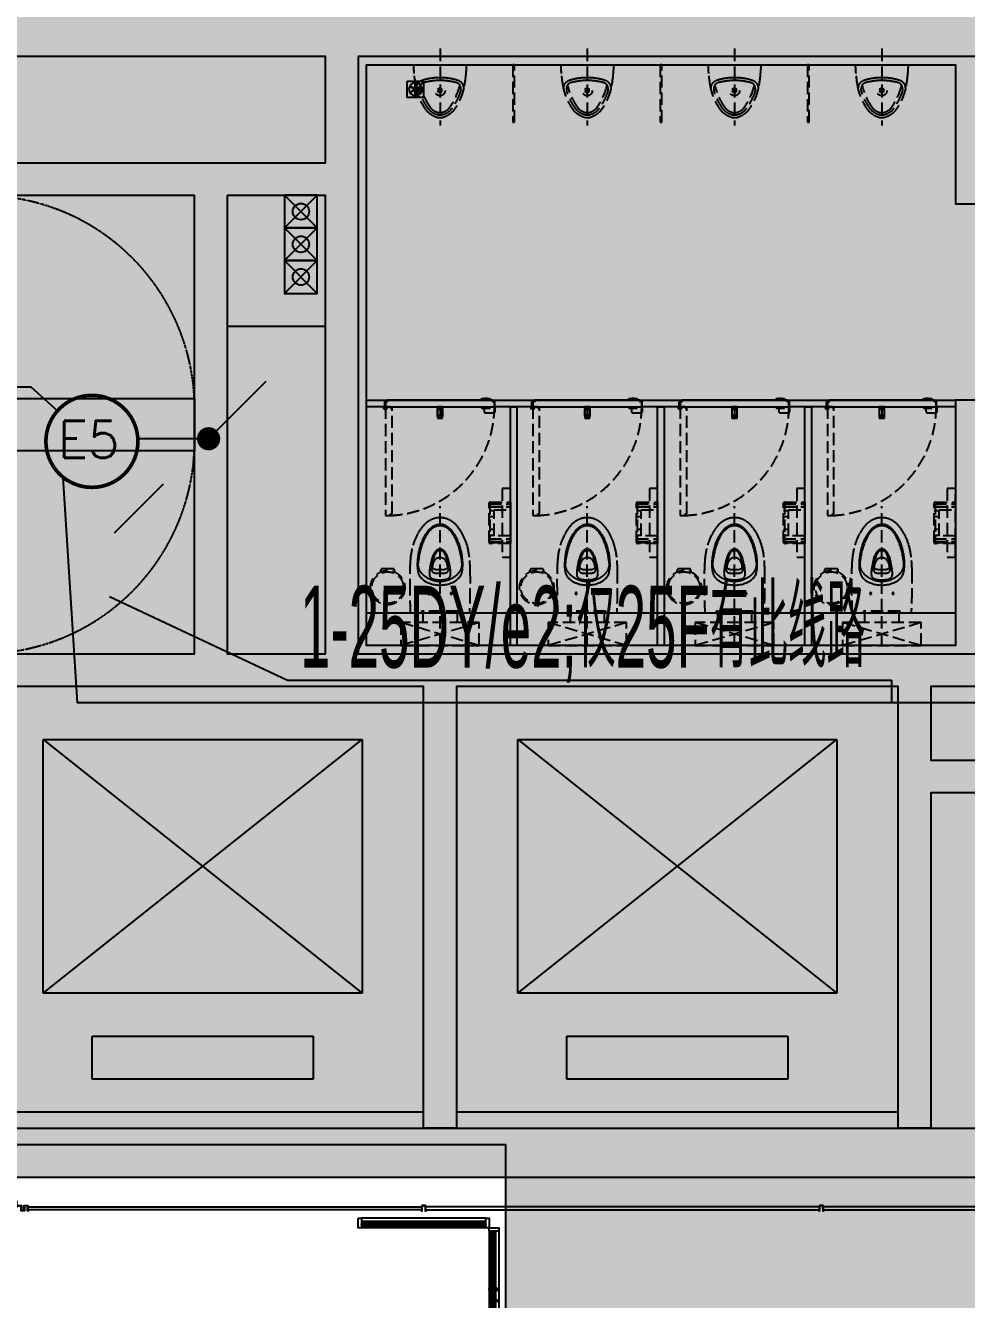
# Model space of a CAD drawing. Extents: x -284868 to 304789, y -137694 to 137894.
# Drawn here: x 141663 to 147414, y -96536 to -88748 of the extents above; entities that cross this region are included whole.
import ezdxf
from ezdxf.enums import TextEntityAlignment as Align

# ---------------------------------------------------------------- set-up
doc = ezdxf.new("R2010")
doc.units = 0
doc.linetypes.add('DASH', pattern=[0.35, 0.25, -0.1])
doc.layers.get('0').update_dxf_attribs({"linetype": 'CONTINUOUS'})
for name, color, linetype in [('0-墙', 4, 'CONTINUOUS'), ('0-墙(矮)', 2, 'CONTINUOUS'), ('0-建筑柱体', 251, 'CONTINUOUS'), ('0-消防栓(给排水)', 9, 'CONTINUOUS'), ('0-电梯', 3, 'CONTINUOUS'), ('0-非设计区域', 251, 'CONTINUOUS'), ('4RC-S-天花造型', 3, 'CONTINUOUS'), ('DIM-应急', 1, 'CONTINUOUS'), ('EQUIP-照明', 3, 'CONTINUOUS'), ('F-地漏', 8, 'CONTINUOUS'), ('P-完成面', 42, 'CONTINUOUS'), ('P-平面家具', 3, 'CONTINUOUS'), ('P-平面家具（到顶）', 2, 'CONTINUOUS'), ('P-平面楼梯', 3, 'CONTINUOUS'), ('P-门扇', 6, 'CONTINUOUS'), ('T-OT01-EQPM', 3, 'CONTINUOUS'), ('电气-标注', 7, 'CONTINUOUS')]:
    doc.layers.add(name, color=color, linetype=linetype)
doc.styles.add('_TEL_DIM', font='SIMPLEX', dxfattribs={"width": 0.8, "height": 3.5, "bigfont": 'HZTXT'})
doc.styles.add('HZ3', font='haiwenrs.shx', dxfattribs={"width": 0.8, "bigfont": 'haiwenhz.shx'})
doc.styles.get("Standard").update_dxf_attribs({"font": 'GBENOR', "bigfont": 'GBCBIG'})
doc.linetypes.add('FENCELINE2', pattern='A,6.35,-2.54,[132,ltypeshp.shx,S=2.54,R=0,X=-2.54,Y=0],-2.54,25.4', length=36.83)

# ---------------------------------------------------------------- blocks, each defined once
blk = doc.blocks.new('213r5467')
for p, q in [((-90909.2, -260063), (-90909.2, -260325.5)), ((-89559.2, -260063), (-90909.2, -260063)), ((-89559.2, -260325.5), (-89559.2, -260063)), ((-90909.2, -260325.5), (-89559.2, -260325.5)), ((-91209.2, -260588), (-91209.2, -262138)), ((-89259.2, -260588), (-91209.2, -260588)), ((-91209.2, -260588), (-89259.2, -262138)), ((-91209.2, -262138), (-89259.2, -260588)), ((-89259.2, -262138), (-89259.2, -260588)), ((-91209.2, -262138), (-89259.2, -262138))]:
    blk.add_line(p, q)
blk.add_lwpolyline([(-88884.2, -262463), (-91584.2, -262463), (-91584.2, -259863), (-88884.2, -259863), (-88884.2, -262463)])
blk = doc.blocks.new('sgASGHHHH')
blk.add_hatch(color=256).paths.add_polyline_path([(-102645.8, -913824), (-102995.8, -914124), (-94145.8, -914124), (-94645.8, -913824)])
at = {"color": 4}
for p, q in [((-102645.8, -913824), (-94645.8, -913824)), ((-102995.8, -914124), (-94145.8, -914124))]:
    blk.add_line(p, q, dxfattribs=at)
blk = doc.blocks.new('A$C10332E08')
for p, q in [((250, 0), (0, 250)), ((250, 250), (0, 0))]:
    blk.add_line(p, q)
blk.add_lwpolyline([(0, 250), (250, 250), (250, 0), (0, 0)], close=True)
blk = doc.blocks.new('A$C2AC726D9')
for centre in [(18999.9, -23250), (18999.9, -23450), (18999.9, -23650)]:
    blk.add_circle(centre, 50)
at = {"xscale": -0.8000000000000087, "yscale": 0.8000000000000087, "zscale": 0.8, "rotation": 90}
for p in [(19099.9, -23150), (19099.9, -23350), (19099.9, -23550)]:
    blk.add_blockref('A$C10332E08', p, dxfattribs=at)
blk = doc.blocks.new('A$C00a7c3ed')
for p, q in [((-3800, -1240), (-3800, 0)), ((-3550, -1240), (-3550, 0)), ((-3300, -1240), (-3300, 0)), ((-3050, -1240), (-3050, 0)), ((-2800, -1240), (-2800, 0)), ((-2550, -1240), (-2550, 0)), ((-2300, -1240), (-2300, 0)), ((-2050, -1240), (-2050, 0)), ((-1800, -1240), (-1800, 0)), ((-1550, -1240), (-1550, 0)), ((-1300, -1240), (-1300, 0)), ((-1300, 0), (-1300, -1240)), ((-3860, -1240), (-3860, -1560)), ((-1240, -1240), (-3860, -1240)), ((-1240, -1560), (-1240, -1240)), ((-1300, -1300), (-3800, -1300)), ((-3800, -1300), (-3800, -1500)), ((-1300, -1300), (-3800, -1300)), ((-3800, -1500), (-3800, -1300)), ((-1300, -1500), (-1300, -1300)), ((-1300, -1300), (-1300, -1500)), ((-3800, -1500), (-3108, -1500)), ((-3800, -1500), (-3108, -1500)), ((-3108, -1500), (-2769.9, -2085.6)), ((-2992.5, -1500), (-1300, -1500)), ((-2992.5, -1500), (-2669.9, -2058.8)), ((-2992.5, -1500), (-1300, -1500)), ((-3860, -1560), (-3073.4, -1560)), ((-3800, -1560), (-3800, -2800)), ((-3550, -1560), (-3550, -2800)), ((-3300, -1560), (-3300, -2800)), ((-3050, -1600.5), (-3050, -2800)), ((-2957.9, -1560), (-1240, -1560)), ((-2800, -1560), (-2800, -1833.5)), ((-2550, -1560), (-2550, -2266.5)), ((-2300, -1560), (-2300, -2699.5)), ((-2050, -1560), (-2050, -2800)), ((-1800, -1560), (-1800, -2800)), ((-1550, -1560), (-1550, -2800)), ((-1300, -1560), (-1300, -2800)), ((-1300, -1560), (-1300, -2800)), ((-2800, -2033.5), (-2800, -2800)), ((-2597.6, -2039.4), (-2770.5, -2245.5)), ((-2769.9, -2085.6), (-2597.6, -2039.4)), ((-2770.5, -2245.5), (-2590.1, -2197.1)), ((-2690.1, -2223.9), (-2357.5, -2800)), ((-2590.1, -2197.1), (-2242, -2800)), ((-2550, -2466.5), (-2550, -2800))]:
    blk.add_line(p, q)
at = {"linetype": 'DASH'}
for points in [[(-3800, 0, 0.414206), (-5100, -1300)], [(-1300, 0, -0.414214), (0, -1300)], [(-3800, -2800, -0.41422), (-5100, -1500)], [(-1300, -2800, 0.414214), (0, -1500)]]:
    blk.add_lwpolyline(points, format="xyb", dxfattribs=at)
for points in [[(-3925, -650, 0, 0, 0), (-604.2, -650, 0, 0, 0), (-604.2, -2072.6, 0, 0, 0), (-2550, -2072.6, 0, 80, 0), (-2250, -2072.6, 0, 0, 0)], [(-4480, -1147.5, 0, 0, 0), (-4480, -1560, 0, 80, 0), (-4480, -1260, 0, 0, 0)], [(-3925, -2073.2, 0, 0, 0), (-2800, -2073.2, 0, 80, 0), (-3100, -2073.2, 0, 0, 0)]]:
    blk.add_lwpolyline(points, format="xyseb")
for points in [[(-5150, -1240), (-3860, -1240), (-3860, -1560), (-5150, -1560)], [(-1240, -1240), (0, -1240), (0, -1560), (-1240, -1560)]]:
    blk.add_lwpolyline(points, close=True)
blk = doc.blocks.new('A$C7A304ED9')
at = {"linetype": 'DASH', "ltscale": 0.1}
for p, q in [((-50, 28.5), (50, -1.5)), ((50, 28.5), (-50, -1.5))]:
    blk.add_line(p, q, dxfattribs=at)
blk.add_lwpolyline([(120, -26.5), (120, -31.5), (115, -31.5), (115, -1.5), (95, -1.5), (95, -31.5), (75, -31.5), (75, -1.5), (-75, -1.5), (-75, -31.5), (-95, -31.5), (-95, -1.5), (-115, -1.5), (-115, -31.5), (-120, -31.5), (-120, -26.5), (-118.5, -26.5), (-118.5, -30), (-116.5, -30), (-116.5, 0), (-93.5, 0), (-93.5, -30), (-76.5, -30), (-76.5, 0), (76.5, 0), (76.5, -30), (93.5, -30), (93.5, 0), (116.5, 0), (116.5, -30), (118.5, -30), (118.5, -26.5), (120, -26.5)])
for points in [[(-50, -1.5), (50, -1.5), (50, 28.5), (-50, 28.5)], [(-60, -6.5), (60, -6.5), (60, -1.5), (-60, -1.5)]]:
    blk.add_lwpolyline(points, close=True, dxfattribs=at)
blk = doc.blocks.new('A$C4A657766')
h = blk.add_hatch()
h.set_pattern_fill('ANSI32', color=256, scale=0.2, style=0)
h.set_pattern_definition([(45, (-14.9999, -5), (-1.34704, 1.34704), []), (45, (-14.1019, -5), (-1.34704, 1.34704), [])])
h.paths.add_polyline_path([(-11.5, 26.5), (-11.5, -3.5), (-13.5, -3.5), (-13.5, 0), (-15, 0), (-15, -5), (-10, -5), (-10, 25), (10, 25), (10, -5), (15, -5), (15, 0), (13.5, 0), (13.5, -3.5), (11.5, -3.5), (11.5, 26.5)])
blk.add_lwpolyline([(-11.5, 26.5), (-11.5, -3.5), (-13.5, -3.5), (-13.5, 0), (-15, 0), (-15, -5), (-10, -5), (-10, 25), (10, 25), (10, -5), (15, -5), (15, 0), (13.5, 0), (13.5, -3.5), (11.5, -3.5), (11.5, 26.5), (-11.5, 26.5)])
blk = doc.blocks.new('A$C3B184003')
blk.add_lwpolyline([(0, -100), (100, -100), (100, 0), (0, 0)], close=True)
at = {"color": 8}
for points in [[(42.7, -45.8), (42.7, -45.8, 0.414214), (41.9, -43), (23.7, -32.5, 0.414214), (21, -33.3), (21, -33.3, 0.414214), (21.7, -36), (39.9, -46.5, 0.414214)], [(42.7, -54.2), (42.7, -54.2, 0.414214), (39.9, -53.5), (21.7, -64, 0.414214), (21, -66.7), (21, -66.7, 0.414214), (23.7, -67.5), (41.9, -57, 0.414214)], [(50, -41.5), (50, -41.5, 0.414214), (52, -39.5), (52, -18.5, 0.414214), (50, -16.5), (50, -16.5, 0.414214), (48, -18.5), (48, -39.5, 0.414214)], [(50, -58.5), (50, -58.5, 0.414214), (48, -60.5), (48, -81.5, 0.414214), (50, -83.5), (50, -83.5, 0.414214), (52, -81.5), (52, -60.5, 0.414214)], [(57.3, -45.8), (57.3, -45.8, 0.414214), (60.1, -46.5), (78.3, -36, 0.414214), (79, -33.3), (79, -33.3, 0.414214), (76.3, -32.5), (58.1, -43, 0.414214)], [(57.3, -54.2), (57.3, -54.2, 0.414214), (58.1, -57), (76.3, -67.5, 0.414214), (79, -66.7), (79, -66.7, 0.414214), (78.3, -64), (60.1, -53.5, 0.414214)]]:
    blk.add_lwpolyline(points, format="xyb", close=True, dxfattribs=at)
blk.add_circle((50, -50), 40, dxfattribs=at)
blk = doc.blocks.new('A$C7DA453AF')
at = {"layer": 'P-平面家具', "linetype": 'DASH', "ltscale": 300}
blk.add_line((28.6, -152.5), (28.6, 152.5), dxfattribs=at)
at = {"layer": 'P-平面家具', "color": 251, "linetype": 'DASH', "ltscale": 300}
for p, q in [((-114.4, 9.4), (-126.1, 9.4)), ((-114.4, -11.4), (-126.1, -11.5))]:
    blk.add_line(p, q, dxfattribs=at)
at = {"layer": 'P-平面家具', "linetype": 'DASH', "ltscale": 300}
for points in [[(28.6, 152.5, 0.024494), (-22.6, 149.9, 0.029037), (-110.8, 137.2, 0.115455), (-246.5, 70.6, 0.115944), (-279, 16.5, 0.080916), (-281.4, 0, 0.080916)], [(28.6, -152.5, -0.024494), (-22.6, -149.9, -0.029037), (-110.8, -137.2, -0.115455), (-246.5, -70.6, -0.115944), (-279, -16.5, -0.080916), (-281.4, 0, -0.080916)]]:
    blk.add_lwpolyline(points, format="xyb", dxfattribs=at)
at = {"layer": 'P-平面家具', "color": 251, "linetype": 'DASH', "ltscale": 300}
for points in [[(-91, 113.9, 0.091485), (-224.7, 52.2, 0.228215), (-252.3, 0, -0.054994)], [(-91, -113.9, -0.091485), (-224.7, -52.2, -0.228215), (-252.3, 0, 0.054994)], [(-120.6, -30, -1.03719), (-122, 29.3, 1.013272)]]:
    blk.add_lwpolyline(points, format="xyb", dxfattribs=at)
blk.add_lwpolyline([(123.8, 0), (-325.2, 0)], dxfattribs=at)
at = {"layer": 'P-平面家具', "linetype": 'DASH', "ltscale": 300}
for centre, radius, start, end in [((-5.2, -240.8), 379.7, 109.43661, 127.18573), ((-115.6, 63.5), 56.1, 58.44413, 106.53257), ((-114, 51.1), 86.1, 80.07012, 87.91183), ((-107.8, 86.7), 50, 16.2879, 80.07012), ((-102, 85.8), 30, 13.47893, 58.44413), ((-513.2, -12.8), 452.8, 5.70824, 13.47893), ((-431.8, -8), 387.6, 5.58714, 16.2879), ((-174.5, -7.3), 91.6, 131.09952, 175.42639), ((-413, 0.8), 351.8, 359.86191, 5.12195), ((-21799.6, -1185.3), 21787.4, 3.11848, 3.19684), ((-21799.6, 1185.3), 21787.4, 356.80316, 356.88152), ((-174.5, 7.3), 91.6, 184.57361, 228.90048), ((-5.2, 240.8), 379.7, 232.81427, 250.56339), ((-513.2, 12.8), 452.8, 346.52107, 354.29176), ((-413, -0.8), 351.8, 354.87805, 0.13809), ((-431.8, 8), 387.6, 343.7121, 354.41286), ((-115.6, -63.5), 56.1, 253.46743, 301.55587), ((-114, -51.1), 86.1, 272.08817, 279.92988), ((-107.8, -86.7), 50, 279.92988, 343.7121), ((-102, -85.8), 30, 301.55587, 346.52107)]:
    blk.add_arc(centre, radius, start, end, dxfattribs=at)
at = {"layer": 'P-平面家具', "color": 251, "linetype": 'DASH', "ltscale": 300}
for centre, start, end in [((-123.8, -1), 102.27717, 257.4607), ((-116.7, -1), 282.5393, 77.65679)]:
    blk.add_arc(centre, 10.7, start, end, dxfattribs=at)
blk = doc.blocks.new('A$C17BF23A8')
at = {"layer": 'P-平面家具', "color": 251, "linetype": 'DASH', "ltscale": 300}
for p, q in [((240, 25), (-240, -115)), ((240, -115), (-240, 25))]:
    blk.add_line(p, q, dxfattribs=at)
blk.add_lwpolyline([(240, -115), (-240, -115), (-240, 25), (240, 25)], close=True, dxfattribs=at)
for points in [[(0, 25), (0, -827.1)], [(-102.9, -115), (-102.9, -175)], [(103.9, -175), (103.9, -115)], [(135.1, -473), (134.1, -482.1), (132.9, -491.1), (132.4, -494.8), (130.3, -509.1), (129.5, -514.1), (127.2, -527), (125.4, -536), (123.6, -544.9), (122.5, -549.2), (119.9, -559.8), (117.1, -570), (114.1, -580), (110.8, -589.9), (108.2, -597.2), (105.2, -605), (101.5, -614.2), (99.9, -617.8), (96.2, -625.8), (92.6, -633.3), (88.9, -640.2), (85.2, -646.7), (82.9, -650.4), (79, -656.3), (75.1, -661.8), (71.7, -666.1), (67.6, -671.1), (63.4, -675.7), (62.8, -676.4), (58.5, -680.6), (54.3, -684.5), (50, -688.1), (47.7, -689.9), (43.4, -692.9), (39.1, -695.7), (34.8, -698.1), (31, -700), (26.6, -701.9), (22.3, -703.5), (18, -704.8), (13.5, -705.9), (8.9, -706.6), (4.4, -707.1), (0, -707.4), (-4.5, -707.1), (-9, -706.6), (-13.6, -705.9), (-18, -704.8), (-22.4, -703.5), (-26.7, -701.9), (-31, -700), (-34.9, -698.1), (-39.2, -695.7), (-43.5, -692.9), (-47.8, -689.9), (-50, -688.1), (-54.3, -684.5), (-58.6, -680.6), (-62.8, -676.4), (-63.4, -675.7), (-67.7, -671.1), (-71.8, -666.1), (-75.1, -661.8), (-79.1, -656.3), (-82.9, -650.4), (-85.2, -646.7), (-89, -640.2), (-92.6, -633.3), (-96.3, -625.8), (-99.9, -617.8), (-101.5, -614.2), (-105.2, -605), (-108.2, -597.2), (-110.8, -589.9), (-114.1, -580), (-117.1, -570), (-119.9, -559.8), (-122.6, -549.2), (-123.6, -544.9), (-125.5, -536), (-127.2, -527), (-129.5, -514.1), (-130.3, -509.1), (-132.4, -494.8), (-133, -491.1), (-134.1, -482.1), (-135.3, -471.8), (-135.1, -469.2), (-135.1, -468.2), (-135.1, -467.3), (-135, -466.4), (-134.9, -465.5), (-134.9, -464.5), (-134.8, -463.5), (-134.7, -462.6), (-134.6, -461.6), (-134.5, -460.7), (-134.3, -459.7), (-134.2, -458.7), (-133.8, -456.7), (-133.6, -455.6), (-133.4, -454.6), (-133.1, -453.6), (-132.9, -452.5), (-132.6, -451.5), (-132, -449.4), (-131.7, -448.3), (-131.3, -447.3), (-130.9, -446.2), (-130.6, -445.1), (-130.2, -444), (-129.7, -442.9), (-129.2, -441.9), (-128.8, -440.8), (-128.3, -439.7), (-127.8, -438.6), (-127.3, -437.5), (-126.7, -436.5), (-126.1, -435.4), (-125.5, -434.3), (-124.8, -433.2), (-124.2, -432.1), (-123.5, -431), (-122.7, -429.8), (-122, -428.7), (-121.2, -427.5), (-120.4, -426.4), (-119.6, -425.3), (-118.7, -424), (-117.8, -422.9), (-116.9, -421.7), (-115.9, -420.5), (-114.8, -419.3), (-113.8, -418.1), (-112.7, -416.8), (-111.6, -415.6), (-110.4, -414.3), (-109.2, -413.1), (-107.9, -411.8), (-106.6, -410.6), (-105.3, -409.3), (-103.9, -408.1), (-102.5, -406.8), (-101.1, -405.6), (-99.6, -404.5), (-98.2, -403.2), (-96.7, -402.1), (-95.2, -400.9), (-93.7, -399.7), (-92.1, -398.6), (-90.4, -397.5), (-88.8, -396.3), (-87.1, -395.2), (-85.3, -394), (-83.5, -392.9), (-81.7, -391.8), (-79.8, -390.6), (-77.9, -389.5), (-76, -388.4), (-73.9, -387.3), (-71.9, -386.2), (-69.9, -385.1), (-67.7, -384.1), (-65.6, -383.1), (-63.4, -382.1), (-61.2, -381.1), (-59, -380.1), (-56.7, -379.2), (-52.9, -377.7), (-52.6, -377.6), (-50.8, -376.9), (-49.8, -376.6), (-48.3, -376), (-46.7, -375.4), (-45.1, -374.9), (-43.5, -374.3), (-41.8, -373.8), (-40.2, -373.3), (-38.5, -372.8), (-36.8, -372.4), (-35, -371.9), (-35, -371.9), (-34.8, -371.9), (-34.6, -371.8), (-34.5, -371.8), (-34.3, -371.8), (-34.1, -371.8), (-33.9, -371.7), (-33.7, -371.7), (-32.9, -371.6), (-32.6, -371.6), (-32.4, -371.6), (-32.2, -371.5), (-31.9, -371.5), (-31.8, -371.5), (-31.5, -371.4), (-31.4, -371.4), (-31.3, -371.4), (-27.1, -370.5), (-25, -370.1), (-22.8, -369.7), (-20.7, -369.4), (-18.6, -369.1), (-16.5, -368.8), (-14.4, -368.6), (-12.3, -368.4), (-10.2, -368.2), (-8.1, -368.1), (-6.1, -368), (-4, -367.9), (-1.9, -367.9), (0.1, -367.8), (1.9, -367.9), (3.9, -367.9), (6, -368), (8.1, -368), (10.2, -368.2), (12.3, -368.4), (14.4, -368.6), (16.5, -368.8), (18.6, -369.1), (20.7, -369.4), (22.8, -369.7), (24.9, -370.1), (27.1, -370.5), (29.2, -370.9), (31.3, -371.4), (31.5, -371.4), (31.7, -371.5), (31.9, -371.5), (32.1, -371.5), (32.4, -371.6), (32.6, -371.6), (32.8, -371.6), (33.7, -371.7), (34, -371.7), (34.1, -371.8), (34.4, -371.8), (34.6, -371.8), (34.8, -371.9), (34.9, -371.9), (35.2, -371.9), (36.7, -372.4), (38.4, -372.8), (40.1, -373.3), (41.8, -373.8), (43.4, -374.3), (45.1, -374.9), (46.7, -375.4), (48.3, -376), (49.7, -376.5), (50.2, -376.7), (52, -377.3), (55, -378.5), (56.7, -379.2), (59, -380.1), (61.2, -381.1), (63.4, -382.1), (65.6, -383.1), (67.7, -384.1), (69.8, -385.1), (71.9, -386.2), (73.9, -387.3), (75.9, -388.4), (77.9, -389.5), (79.8, -390.6), (81.7, -391.8), (83.5, -392.9), (85.3, -394), (87.1, -395.2), (88.8, -396.3), (90.4, -397.5), (92.1, -398.6), (93.6, -399.7), (95.2, -400.9), (96.7, -402.1), (98.2, -403.2), (99.6, -404.5), (101.1, -405.6), (102.5, -406.8), (103.9, -408.1), (105.3, -409.3), (106.6, -410.6), (107.9, -411.8), (109.1, -413.1), (110.4, -414.3), (111.5, -415.6), (112.7, -416.8), (113.7, -418.1), (114.8, -419.3), (115.8, -420.5), (116.8, -421.7), (117.8, -422.9), (118.7, -424), (119.6, -425.3), (120.4, -426.4), (121.2, -427.5), (122, -428.7), (122.8, -429.8), (123.5, -431), (124.2, -432.1), (124.8, -433.2), (125.4, -434.3), (126.1, -435.4), (126.6, -436.5), (127.2, -437.5), (127.8, -438.6), (128.3, -439.7), (128.7, -440.8), (129.3, -441.9), (129.7, -442.9), (130.1, -444), (130.6, -445.1), (131, -446.2), (131.3, -447.2), (131.7, -448.3), (132, -449.4), (132.3, -450.4), (132.6, -451.5), (132.9, -452.5), (133.1, -453.6), (133.3, -454.6), (133.6, -455.6), (133.8, -456.7), (134, -457.7), (134.2, -458.7), (134.3, -459.7), (134.4, -460.7), (134.6, -461.6), (134.7, -462.6), (134.8, -463.5), (134.9, -464.5), (135, -466.4), (135, -467.3), (135.1, -468.2), (135.1, -469.2), (135.2, -470.1), (135.2, -478.2), (135.1, -482.5), (134.9, -486.8), (134.7, -491.2), (134.2, -500), (133.8, -504.4), (133.4, -508.8), (133, -513.3), (132.4, -517.7), (131.9, -522.1), (131.3, -526.5), (130.6, -530.9), (129.9, -535.2), (129.2, -539.5), (128.4, -543.7), (127.5, -547.9), (126.7, -552), (125.8, -556.1), (124.8, -560), (123.9, -563.9), (122.9, -567.7), (121.8, -571.4), (120.8, -575.1), (119.7, -578.7), (118.6, -582.3), (117.5, -585.8), (116.4, -589.2), (115.2, -592.6), (114, -595.9), (112.8, -599.3), (111.5, -602.5), (110.3, -605.7), (109.1, -608.9), (107.7, -612), (106.4, -615.1), (105.1, -618.1), (103.8, -621.1), (102.4, -624), (101.1, -626.9), (99.7, -629.8), (98.3, -632.6), (97, -635.4), (95.5, -638), (94.2, -640.7), (91.3, -645.8), (89.9, -648.3), (88.5, -650.7), (87, -653.1), (85.6, -655.4), (84.2, -657.6), (82.7, -659.8), (81.2, -662), (79.8, -664), (78.4, -666.1), (76.9, -668.1), (75.5, -670), (74, -671.8), (72.6, -673.7), (69.7, -677.2), (68.3, -678.9), (66.8, -680.6), (65.4, -682.2), (63.9, -683.8), (62.5, -685.3), (61, -686.8), (59.5, -688.2), (58, -689.6), (56.6, -691), (55.1, -692.4), (53.7, -693.7), (52.2, -695), (50.7, -696.2), (49.3, -697.4), (47.8, -698.5), (46.3, -699.6), (44.8, -700.7), (43.4, -701.7), (41.9, -702.7), (40.5, -703.6), (39, -704.6), (37.6, -705.4), (36.2, -706.2), (34.7, -707), (33.3, -707.7), (31.9, -708.4), (30.5, -709.1), (29.1, -709.7), (27.8, -710.3), (26.5, -710.8), (25.1, -711.3), (23.8, -711.7), (22.4, -712.2), (21, -712.6), (19.7, -713), (18.3, -713.4), (16.9, -713.7), (15.5, -713.9), (14.1, -714.2), (12.6, -714.5), (11.2, -714.7), (9.6, -714.9), (8.1, -715.1), (6.5, -715.2), (4.9, -715.3), (3.3, -715.4), (1.6, -715.5), (0, -715.5)], [(0, -559.4), (0, -564.3), (-2.5, -564.2), (-5, -563.8), (-6.4, -563.5), (-9.1, -562.7), (-11.9, -561.5), (-12.5, -561.3), (-15.4, -559.8), (-18.1, -558.1), (-21.1, -555.9), (-23.2, -554.2), (-26.1, -551.6), (-27.8, -549.9), (-30.5, -546.9), (-31.9, -545.1), (-34.5, -541.6), (-36.8, -537.9), (-38.8, -534.3), (-40.9, -530), (-43, -525.2), (-44, -522.7), (-46, -517), (-48, -510.6), (-50.2, -502.7), (-51.4, -498.2), (-54.9, -484.2), (-57.4, -473.3), (-57.9, -470.6), (-59.9, -460.7), (-60.5, -457.2), (-61.9, -448.1), (-62.5, -444), (-63.5, -435.4), (-63.9, -430.3), (-64.4, -422.7), (-64.6, -416.3), (-64.5, -409.9), (-64.4, -406.8), (-64.4, -406.6), (-64.1, -403.7), (-64.1, -403.2), (-63.5, -400.7), (-63.4, -400.1), (-62.5, -397.8), (-61.5, -395.5), (-60.9, -394.4), (-59.5, -392.4), (-57.9, -390.5), (-56, -388.7), (-55.2, -387.9), (-52.5, -386.3), (-49.6, -384.7), (-48.9, -384.4), (-45.6, -383), (-42.3, -381.8), (-38.1, -380.6), (-33.5, -379.5), (-28.5, -378.6), (-22.8, -377.9), (-17.1, -377.3), (-14.3, -377.1), (-8.6, -376.9), (-2.9, -376.8), (0, -376.8)], [(0, -376.8), (2.8, -376.8), (8.5, -376.9), (14.2, -377.1), (17.1, -377.3), (22.8, -377.9), (28.4, -378.6), (33.4, -379.5), (38, -380.6), (42.3, -381.8), (45.5, -383), (48.9, -384.4), (49.7, -384.7), (52.6, -386.3), (55.1, -387.9), (56, -388.7), (57.9, -390.5), (59.5, -392.4), (60.9, -394.5), (61.5, -395.5), (62.6, -397.8), (63.3, -400.1), (63.5, -400.7), (64, -403.2), (64.1, -403.7), (64.4, -406.6), (64.4, -406.8), (64.5, -409.9), (64.5, -416.3), (64.3, -422.7), (63.8, -430.3), (63.4, -435.4), (62.4, -444), (61.9, -448.1), (60.5, -457.2), (59.8, -460.7), (57.9, -470.6), (57.3, -473.3), (54.9, -484.2), (54.5, -485.8), (51.3, -498.2), (50.2, -502.7), (48, -510.6), (45.9, -517), (43.9, -522.7), (43, -525.2), (40.9, -530), (38.8, -534.3), (36.7, -537.9), (34.4, -541.6), (31.9, -545.1), (30.5, -546.9), (27.8, -549.9), (26.1, -551.6), (23.1, -554.3), (21, -555.9), (18, -558.1), (15.3, -559.8), (12.4, -561.3), (11.9, -561.5), (9.1, -562.7), (6.4, -563.5), (5, -563.8), (2.4, -564.2), (0, -564.3)], [(45.6, -424.6), (46.3, -425.3), (47.6, -426.9), (48.7, -428.6), (49.6, -430.7), (50, -431.9), (50.8, -434.6), (51.3, -437.5), (51.3, -437.9), (51.7, -441.4), (51.7, -444.5), (51.7, -447.9), (51.5, -451.3), (51, -457.6), (50.9, -458), (50.2, -464.4), (49.4, -470.6), (48.3, -476.6), (47.2, -482.5), (45.9, -488.4), (44.5, -494.1), (43, -499.9), (41.3, -505.8), (39.5, -511.8), (37.6, -518), (37.3, -518.7), (35.4, -524.1), (34.7, -525.7), (32.9, -530.1), (31.9, -532.2), (30, -535.9), (28.6, -538.2), (26.6, -541.2), (24.7, -543.5), (22.5, -546), (20.2, -548.1), (17.8, -550.1), (15.1, -551.8), (12.4, -553.2), (11.8, -553.5), (9.1, -554.5), (6.4, -555.3), (5.5, -555.5), (2.8, -555.9), (0, -556), (-2.8, -555.9), (-5.5, -555.5), (-6.4, -555.3), (-9.1, -554.5), (-11.8, -553.5), (-12.4, -553.2), (-15, -551.9), (-17.7, -550.1), (-20.3, -548.1), (-22.5, -546), (-24.7, -543.5), (-26.6, -541.2), (-28.6, -538.2), (-30, -535.9), (-31.9, -532.2), (-32.9, -530.1), (-34.8, -525.7), (-35.4, -524.1), (-37.4, -518.7), (-37.6, -518), (-39.5, -511.8), (-41.3, -505.8), (-43, -499.9), (-44.5, -494.1), (-45.9, -488.4), (-47.2, -482.5), (-48.4, -476.6), (-49.4, -470.6), (-50.3, -464.4), (-51, -458), (-51, -457.6), (-51.5, -451.3), (-51.7, -447.9), (-51.8, -444.5), (-51.7, -441.4), (-51.4, -437.9), (-51.3, -437.5), (-50.8, -434.6), (-50.1, -431.9), (-49.7, -430.7), (-48.7, -428.6), (-47.7, -426.9), (-46.4, -425.3), (-45.7, -424.6)], [(-45.7, -424.6), (-44.9, -423.8), (-43.8, -423), (-42.5, -422.2), (-41.3, -421.5), (-38.9, -420.4), (-38.6, -420.2), (-35.7, -419.3), (-32.4, -418.4), (-28.7, -417.8), (-25.7, -417.4), (-21, -417.1), (-18.8, -416.9), (-17, -416.9), (-11.9, -416.8), (-10.3, -416.9), (-5.6, -416.9), (-2.7, -417), (0, -417), (2.7, -417), (5.6, -416.9), (7.1, -416.9), (11.9, -416.8), (13.6, -416.8), (18.8, -416.9), (21, -417.1), (25.7, -417.4), (28.7, -417.8), (32.4, -418.4), (35.6, -419.2), (35.7, -419.3), (38.5, -420.2), (38.9, -420.4), (41.3, -421.5), (42.6, -422.2), (43.7, -423), (44.8, -423.8), (45.6, -424.6)], [(45.3, -453), (45.2, -452.4), (45.1, -451.2), (45, -450.6), (44.9, -450), (44.7, -449.4), (44.5, -448.8), (44.4, -448.5), (44.2, -447.9), (43.9, -447.4), (43.9, -447.2), (43.2, -446.1), (42.2, -444.8), (41, -443.7), (39.9, -442.9), (38.2, -442), (37.4, -441.7), (35, -440.8), (34.6, -440.7), (31.8, -439.9), (29, -439.2), (26.1, -438.6), (23.2, -438.2), (18.9, -437.9), (17.4, -437.8), (12.8, -437.6), (11.6, -437.6), (7, -437.5), (2.3, -437.5), (0, -437.5), (-2.3, -437.5), (-7, -437.5), (-11.7, -437.6), (-12.8, -437.6), (-17.5, -437.8), (-18.9, -437.9), (-23.3, -438.2), (-26.1, -438.6), (-29, -439.2), (-31.8, -439.9), (-34.6, -440.7), (-35, -440.8), (-37.4, -441.7), (-38.2, -442), (-40, -442.9), (-41, -443.7), (-42.3, -444.8), (-43.2, -446.1), (-43.9, -447.2), (-44, -447.4), (-44.2, -447.9), (-44.5, -448.5), (-44.6, -448.8), (-44.7, -449.4), (-44.9, -450), (-45, -450.6), (-45.2, -451.2), (-45.2, -451.8), (-45.5, -454.9), (-45.4, -453.7), (-45.4, -456.5), (-45.3, -457.5), (-45.2, -458.6), (-45.2, -458.8), (-45, -459.8), (-44.9, -460.9), (-44.8, -461.8), (-44.6, -462.9), (-44.4, -463.9)], [(-44.4, -463.9), (-43.5, -467.8), (-43.1, -469.5), (-42.6, -471.1), (-42.1, -472.8), (-41.6, -474.5), (-41.1, -476.1), (-40.5, -477.7), (-39.9, -479.2), (-39.3, -480.9), (-38.7, -482.4), (-38, -484.1), (-37.3, -485.6), (-35.6, -489.2), (-33.5, -493.1), (-31.3, -496.6), (-29.7, -498.7), (-27.5, -501.6), (-25.4, -503.8), (-23, -506), (-22.9, -506.2), (-20.4, -508.1), (-18, -509.8), (-17.6, -509.9), (-15, -511.3), (-12.3, -512.4), (-9.6, -513.3), (-6.6, -513.9), (-6.2, -513.9), (-3.1, -514.2), (0, -514.4), (3.1, -514.2), (6.3, -513.9), (6.6, -513.9), (9.5, -513.3), (12.3, -512.4), (15, -511.3), (17.6, -509.9), (18, -509.8), (20.4, -508.1), (22.8, -506.2), (23, -506), (25.4, -503.8), (27.4, -501.6), (29.7, -498.7), (31.2, -496.6), (33.4, -493.1), (35.6, -489.2), (37.3, -485.6), (38, -484.1), (38.7, -482.4), (39.3, -480.9), (39.9, -479.2), (40.4, -477.7), (41, -476.1), (41.6, -474.5), (42.1, -472.8), (42.6, -471.1), (43.1, -469.5), (43.5, -467.8), (44.4, -463.9), (44.5, -462.9), (44.8, -461.8), (44.9, -460.9), (45.1, -459.8), (45.2, -458.8), (45.2, -458.6), (45.3, -457.5), (45.4, -456.5), (45.4, -453.6), (45.3, -453)]]:
    blk.add_lwpolyline(points, dxfattribs=at)
at = {"layer": 'P-平面家具', "linetype": 'DASH', "ltscale": 300}
blk.add_lwpolyline([(0, -758.5, -0.033655), (-19.3, -757, -0.091097), (-59, -743.4, -0.083751), (-95.8, -713.7, -0.058961), (-133.2, -659.9, -0.053122), (-163.3, -588.5, -0.053427), (-179.8, -494.7, -0.013365), (-182.8, -430, -0.007187), (-182.8, -307.7, -0.011714), (-179.2, -175), (179.2, -175, -0.011714), (182.8, -307.7, -0.007187), (182.9, -430, -0.013365), (179.8, -494.7, -0.053427), (163.3, -588.5, -0.053122), (133.2, -659.9, -0.058961), (95.8, -713.7, -0.083751), (59, -743.4, -0.091097), (19.3, -757, -0.033655)], format="xyb", close=True, dxfattribs=at)
for points in [[(112.5, -185), (-112.5, -185), (-112.5, -175), (112.5, -175)], [(0, -342.5), (-7.6, -342.6), (-15.3, -343.1), (-16.3, -343.1), (-16.7, -343.2), (-24.5, -344), (-32.4, -345.2), (-33.2, -345.4), (-40.8, -346.9), (-48.2, -348.6), (-49.8, -349), (-56.9, -351.1), (-63.7, -353.4), (-70.2, -355.9), (-76.3, -358.6), (-82.1, -361.5), (-87.6, -364.6), (-92.8, -367.8), (-96.8, -370.7), (-101.4, -374.1), (-105.6, -377.8), (-105.8, -377.9), (-109.7, -381.7), (-113.3, -385.7), (-116.6, -389.7), (-117.1, -390.4), (-120.1, -394.6), (-122.7, -399), (-125.1, -403.5), (-127.2, -408), (-129.1, -413), (-130.9, -418.3), (-130.9, -418.6), (-132.5, -424.3), (-133.8, -430.6), (-134.5, -434.5), (-135.5, -441.4), (-136.2, -448.9), (-136.4, -450.6), (-136.8, -458.8), (-136.9, -466.8), (-136.9, -476.2), (-136.6, -483), (-135.9, -493.7), (-135.5, -499.2), (-135.1, -503.6), (-133.9, -515.3), (-133.2, -520.3), (-131.6, -531.5), (-130.7, -536.7), (-128.7, -547.4), (-128.5, -548.3), (-126.2, -558.7), (-123.6, -568.9), (-120.7, -578.9), (-117.6, -588.8), (-115.6, -594.3), (-112, -604.1), (-109.8, -609.5), (-105.6, -619.3), (-103.3, -624.4), (-100.4, -630.5), (-96.2, -638.9), (-92.5, -645.6), (-88.1, -653), (-83.7, -660), (-79.1, -666.5), (-78.7, -667.2), (-73.9, -673.5), (-69.1, -679.3), (-67.5, -681.2), (-62.7, -686.4), (-57.9, -691.1), (-54.7, -694.2), (-50, -698.1), (-45.5, -701.5), (-43.2, -703.2), (-38.7, -706), (-35.9, -707.6), (-31.5, -709.8), (-28.3, -711.2), (-24, -712.8), (-19.6, -714.1), (-16.1, -714.9), (-11.5, -715.7), (-6.7, -716.1), (-1.5, -716.4), (0, -716.4), (1.4, -716.4), (6.6, -716.1), (11.5, -715.7), (16.2, -714.9), (19.5, -714.1), (23.9, -712.8), (28.3, -711.2), (31.5, -709.8), (35.8, -707.6), (38.7, -706), (43.1, -703.2), (45.5, -701.5), (50, -698.1), (54.6, -694.2), (57.9, -691.1), (62.7, -686.4), (67.4, -681.2), (69.1, -679.3), (73.9, -673.5), (78.6, -667.2), (79.1, -666.5), (83.7, -660), (88.1, -653), (92.5, -645.6), (96.1, -638.9), (100.4, -630.5), (103.3, -624.4), (105.6, -619.3), (109.8, -609.5), (111.9, -604.1), (115.6, -594.3), (117.5, -588.8), (120.7, -578.9), (123.5, -568.9), (126.1, -558.7), (128.4, -548.3), (128.6, -547.4), (130.7, -536.7), (131.5, -531.5), (133.2, -520.3), (133.8, -515.3), (135.1, -503.6), (135.5, -499.2), (135.9, -493.7), (136.6, -483), (136.8, -476.2), (136.9, -466.8), (136.8, -458.8), (136.3, -450.6), (136.2, -448.9), (135.4, -441.4), (134.4, -434.5), (133.8, -430.6), (132.5, -424.3), (130.9, -418.6), (130.8, -418.3), (129.2, -413), (127.2, -408), (125.1, -403.5), (122.7, -399), (120, -394.6), (117.1, -390.4), (116.5, -389.7), (113.3, -385.7), (109.7, -381.7), (105.7, -377.9), (105.5, -377.8), (101.3, -374.1), (96.8, -370.7), (92.7, -367.8), (87.6, -364.6), (82.1, -361.5), (76.3, -358.6), (70.2, -355.9), (63.7, -353.4), (56.9, -351.1), (49.8, -349), (48.2, -348.6), (40.7, -346.9), (33.1, -345.4), (32.3, -345.2), (24.5, -344), (16.6, -343.2), (16.2, -343.1), (15.3, -343.1), (7.6, -342.6)]]:
    blk.add_lwpolyline(points, close=True, dxfattribs=at)
for centre, radius in [((-68.8, -293.2), 5.41), ((-68.8, -293.2), 4.42), ((68.8, -293.2), 5.41), ((68.8, -293.2), 4.43)]:
    blk.add_circle(centre, radius, dxfattribs=at)
blk = doc.blocks.new('dfsdsdggg')
at = {"layer": 'P-平面家具', "linetype": 'DASH', "ltscale": 300}
for p, q in [((-42, -96.2), (-42, -105)), ((-31.5, -115.5), (31.5, -115.5)), ((42, -96.2), (42, -105))]:
    blk.add_line(p, q, dxfattribs=at)
blk.add_circle((0, 0), 105, dxfattribs=at)
at = {"layer": 'P-平面家具', "color": 251, "linetype": 'DASH', "ltscale": 300}
blk.add_circle((0, 0), 96.6, dxfattribs=at)
at = {"layer": 'P-平面家具', "linetype": 'DASH', "ltscale": 300}
for centre, start, end in [((-31.5, -105), 180, 270), ((31.5, -105), 270, 0)]:
    blk.add_arc(centre, 10.5, start, end, dxfattribs=at)
blk = doc.blocks.new('A$C63435B51')
at = {"layer": '4RC-S-天花造型', "color": 8}
for points in [[(2.5, 0), (-667.5, 0)], [(-7.5, -40), (-657.5, -40)]]:
    blk.add_lwpolyline(points, dxfattribs=at)
at = {"layer": 'P-门扇', "color": 251, "linetype": 'DASH', "ltscale": 300}
for p, q in [((-602.2, -39.9), (-622.2, -39.9)), ((-622.2, -49.9), (-602.2, -49.9))]:
    blk.add_line(p, q, dxfattribs=at)
for points in [[(0, 0), (0, 665), (-30, 665), (-30, 655), (-40, 655), (-40, 10), (-30, 10), (-30, 0)], [(-348.5, 0), (-316.5, 0), (-316.5, 71), (-348.5, 71)], [(-638.2, -49.9), (-638.2, -40), (-586.2, -40), (-586.2, -49.9)]]:
    blk.add_lwpolyline(points, close=True, dxfattribs=at)
for points in [[(-332.5, 0), (-332.5, 82.2)], [(-586.2, 0), (-586.2, 9.9), (-638.2, 9.9), (-638.2, 0)], [(-346.9, 53.6), (-318.1, 53.6)], [(-346.9, 17.4), (-318.1, 17.4)]]:
    blk.add_lwpolyline(points, dxfattribs=at)
for points in [[(-602.2, 9.9), (-602.2, 28.4, 0.414214), (-612.2, 38.4), (-660.2, 38.4, 0.414214), (-670.2, 28.4), (-670.2, 3.6), (-638.2, 3.6)], [(-2.2, 0.3), (-2.2, -28.9), (0.8, -28.9, 0.414214), (1.8, -27.9), (1.8, -0.6)], [(5.7, 0.3), (5.7, -28.9), (2.7, -28.9, -0.414214), (1.7, -27.9), (1.7, -0.6)]]:
    blk.add_lwpolyline(points, format="xyb", dxfattribs=at)
at = {"layer": 'P-门扇'}
blk.add_lwpolyline([(0, 0), (-665, 0), (-665, -30), (-655, -30), (-655, -40), (-10, -40), (-10, -30), (0, -30)], close=True, dxfattribs=at)
at = {"layer": 'P-门扇', "color": 251, "linetype": 'DASH', "ltscale": 300}
for points in [[(-347.3, 35.5), (-347.3, 58.2, -0.414214), (-342.3, 63.2), (-332.5, 63.2), (-322.7, 63.2, -0.414214), (-317.7, 58.2), (-317.7, 35.5), (-317.7, 12.8, -0.414214), (-322.7, 7.8), (-332.5, 7.8), (-342.3, 7.8, -0.414214), (-347.3, 12.8)], [(-346.9, 35.5), (-346.9, 58.2, -0.414214), (-342.3, 62.7), (-332.5, 62.7), (-322.7, 62.7, -0.414214), (-318.1, 58.2), (-318.1, 35.5), (-318.1, 12.8, -0.414214), (-322.7, 8.3), (-332.5, 8.3), (-342.3, 8.3, -0.414214), (-346.9, 12.8)]]:
    blk.add_lwpolyline(points, format="xyb", close=True, dxfattribs=at)
for radius in [9.09, 2.24]:
    blk.add_circle((1.8, 8.5), radius, dxfattribs=at)
blk.add_arc((1.1, -0.4), 666.1, 92.49048, 179.96624, dxfattribs=at)
blk = doc.blocks.new('A$C74D9406B')
at = {"layer": 'P-平面家具', "linetype": 'DASH', "ltscale": 300}
blk.add_lwpolyline([(176, 0), (176, -125, -0.414214), (171, -130), (-71, -130, -0.414214), (-76, -125), (-76, 0)], format="xyb", close=True, dxfattribs=at)
at = {"layer": 'P-平面家具', "color": 251, "linetype": 'DASH', "ltscale": 300}
for points in [[(-71, -130), (-71, 0)], [(-63.7, -130), (-63.7, 0)], [(-48.6, -130), (-48.6, 0)], [(148.6, -130), (148.6, 0)], [(163.7, -130), (163.7, 0)], [(171, -130), (171, 0)], [(-76, -125), (176, -125)], [(-24.6, -130), (-24.6, -100)], [(10.4, -130), (10.4, -100)], [(89.6, -130), (89.6, -100)], [(124.6, -130), (124.6, -100)]]:
    blk.add_lwpolyline(points, dxfattribs=at)
at = {"layer": 'P-平面家具', "linetype": 'DASH', "ltscale": 300}
blk.add_lwpolyline([(-30, -100), (-30, 0), (130, 0), (130, -100)], close=True, dxfattribs=at)
blk = doc.blocks.new('A$C8b6fb238')
at = {"layer": 'P-平面家具', "ltscale": 300}
for points in [[(0, 1440), (0, 1420), (60, 1420), (60, 1440)], [(0, 1060), (0, 1070), (20, 1070), (20, 1060)], [(60, 1060), (60, 1070), (40, 1070), (40, 1060)], [(0, 1000), (0, 990), (20, 990), (20, 1000)], [(60, 1000), (60, 990), (40, 990), (40, 1000)], [(0, 440), (0, 450), (20, 450), (20, 440)], [(60, 440), (60, 450), (40, 450), (40, 440)], [(0, 380), (0, 370), (20, 370), (20, 380)], [(60, 380), (60, 370), (40, 370), (40, 380)], [(-800, -60), (-780, -60), (-780, 0), (-800, 0)], [(-20, -60), (0, -60), (0, 0), (-20, 0)], [(0, 20), (0, 0), (60, 0), (60, 20)]]:
    blk.add_lwpolyline(points, close=True, dxfattribs=at)
at = {"layer": 'P-平面家具', "color": 8, "ltscale": 300}
for points in [[(0, 20), (0, 1420)], [(60, 20), (60, 1420)], [(-20, 0), (-780, 0)], [(-20, -60), (-780, -60)]]:
    blk.add_lwpolyline(points, dxfattribs=at)
at = {"layer": 'P-平面家具', "color": 6, "linetype": 'FENCELINE2', "ltscale": 3}
for points in [[(10, 20), (10, 1420)], [(-780, -10), (-20, -10)]]:
    blk.add_lwpolyline(points, dxfattribs=at)
at = {"layer": 'P-平面家具', "color": 5, "ltscale": 300}
for points in [[(25, 1420), (25, 20), (21, 20), (20, 21), (20, 1419), (21, 1420)], [(35, 1420), (35, 20), (39, 20), (40, 21), (40, 1419), (39, 1420)], [(-780, -25), (-20, -25), (-20, -21), (-21, -20), (-779, -20), (-780, -21)], [(-780, -35), (-20, -35), (-20, -39), (-21, -40), (-779, -40), (-780, -39)]]:
    blk.add_lwpolyline(points, close=True, dxfattribs=at)
blk = doc.blocks.new('$equip_U$00000112(caizejiong)')
at = {"color": 3, "const_width": 0.03}
blk.add_lwpolyline([(0.006, 0.375, -1), (0.006, -0.375, -1), (0.006, 0.375, -0.9514)], format="xyb", dxfattribs=at)
blk.add_circle((0.006, 0), 0.375)
for p in [(0.006, 0.375), (-0.369, 0), (0.381, 0), (0.006, -0.375)]:
    blk.add_point(p)
at = {"color": 7, "style": '_TEL_DIM'}
blk.add_attdef('$TEXT$', text='', height=0.3, dxfattribs=at).set_placement((-0.02, 0.016), align=Align.MIDDLE_CENTER)
at = {"color": 7, "style": '_TEL_DIM', "flags": 1}
for tag in ['A', 'REMARK']:
    blk.add_attdef(tag, text='', height=0.00002, dxfattribs=at).set_placement((0, 0), align=Align.MIDDLE_CENTER)
blk = doc.blocks.new('$TelecSys$00000079')
for p, q in [((0.7, 0.7), (0, 0)), ((0.104, 0.104), (0.104, 0.104)), ((-0.104, -0.104), (-0.104, -0.104))]:
    blk.add_line(p, q)
at = {"const_width": 0.142}
blk.add_lwpolyline([(-0.071, 0, 1), (0.071, 0, 1)], format="xyb", close=True, dxfattribs=at)
blk.add_solid([(0.63, 0.77), (0.77, 0.63), (1.15, 1.15)])
at = {"width": 0.8, "flags": 9}
blk.add_attdef('A', (0, 0), '', height=0.00002, dxfattribs=at)
blk = doc.blocks.new('$equip_U$00000102(hejunxin)')
blk.add_blockref('$TelecSys$00000079', (0, 0))
at = {"color": 7, "style": '_TEL_DIM', "flags": 1}
for tag in ['A', 'REMARK']:
    blk.add_attdef(tag, text='', height=0.00002, dxfattribs=at).set_placement((0, 0), align=Align.MIDDLE_CENTER)
blk = doc.blocks.new('$TelecSys$00000081')
for p, q in [((0.104, 0.104), (0.104, 0.104)), ((-0.104, -0.104), (-0.104, -0.104)), ((-1.15, -1.15), (-0.55, -0.55))]:
    blk.add_line(p, q)
at = {"const_width": 0.142}
blk.add_lwpolyline([(0.071, 0, 1), (-0.071, 0, 1)], format="xyb", close=True, dxfattribs=at)
blk.add_solid([(-0.62, -0.48), (-0.48, -0.62), (-0.1, -0.1)])
at = {"width": 0.8, "flags": 9}
blk.add_attdef('A', (0, 0), '', height=0.00002, rotation=180, dxfattribs=at)
blk = doc.blocks.new('$equip_U$00000103(hejunxin)')
blk.add_blockref('$TelecSys$00000081', (0, 0))
at = {"color": 7, "style": '_TEL_DIM', "flags": 1}
for tag in ['A', 'REMARK']:
    blk.add_attdef(tag, text='', height=0.00002, dxfattribs=at).set_placement((0, 0), align=Align.MIDDLE_CENTER)

msp = doc.modelspace()

# ---------------------------------------------------------------- hatches: boundary and pattern name
at = {"layer": '0-非设计区域', "ltscale": 3}
h = msp.add_hatch(dxfattribs=at)
h.set_pattern_fill('ANGLE', color=256, scale=100)
h.set_pattern_definition([(0, (-290154.35, 278012.8), (0, 698.5), [508, -190.5]), (90, (-290154.35, 278012.8), (-698.5, 4e-14), [508, -190.5])])
h.paths.add_polyline_path([(135496.5, -67385.8), (135496.5, -75488.5), (133196.5, -75488.5), (133196.5, -94382), (134996.5, -94382), (134996.5, -95588.5), (144596.5, -95588.5), (144596.5, -99388.5), (141046.5, -99388.5), (141046.5, -99688.5), (134996.5, -99688.5), (134996.5, -103688.5), (143996.5, -103688.5), (143996.5, -106368.5), (149296.5, -106368.5), (149296.5, -117135.8), (150146.5, -117135.8), (150146.5, -118589), (161147, -118589), (161146.9, -65088), (150146.5, -65088), (150146.5, -67385.8), (148646.5, -67385.8), (148646.5, -65088.5), (136146.5, -65088.5), (136146.5, -67385.8)])

# ---------------------------------------------------------------- linework, layer by layer
at = {"layer": '0-墙'}
for points in [[(147796.5, -88738.5), (147796.5, -88938.5), (143696.5, -88938.5), (143696.5, -92588.5), (147496.5, -92588.5), (147496.5, -92388.5), (149346.5, -92388.5), (149346.5, -91688.5), (149696.5, -91688.5), (149696.5, -90188.5), (149896.5, -90188.5), (149896.5, -91788.5), (149496.5, -91788.5)], [(141396.5, -89588.5), (143496.5, -89588.5), (143496.5, -88938.5), (141396.5, -88938.5)], [(141396.5, -92588.5), (142696.5, -92588.5), (142696.5, -89788.5), (138896.5, -89788.5)], [(149496.5, -91788.5), (149496.5, -92588.5), (149896.5, -92588.5), (149896.5, -92788.5), (147196.5, -92788.5), (147196.5, -93238.5), (147746.5, -93238.5), (147746.5, -95488.5), (147546.5, -95488.5), (147546.5, -93438.5), (147196.5, -93438.5), (147196.5, -95488.5), (146996.5, -95488.5), (146996.5, -92788.5), (144296.5, -92788.5), (144296.5, -95488.5), (144096.5, -95488.5), (144096.5, -92788.5), (141396.5, -92788.5)]]:
    msp.add_lwpolyline(points, dxfattribs=at)
msp.add_lwpolyline([(142896.5, -89788.5), (142896.5, -92588.5), (143496.5, -92588.5), (143496.5, -89788.5)], close=True, dxfattribs=at)
at = {"layer": '0-墙', "color": 251}
msp.add_lwpolyline([(142896.5, -92588.5), (143496.5, -92588.5), (143496.5, -90588.5), (142896.5, -90588.5)], close=True, dxfattribs=at)
for points in [[(141396.5, -89588.5), (141396.5, -88938.5), (141623.6, -89087.7), (143496.5, -88938.5)], [(142896.5, -92588.5), (142896.5, -90588.5), (143035.5, -90791.6), (143496.5, -90588.5)]]:
    msp.add_solid(points, dxfattribs=at)
at = {"layer": '0-墙(矮)'}
msp.add_lwpolyline([(143746.5, -92338.5), (147346.5, -92338.5), (147346.5, -92538.5), (143746.5, -92538.5)], close=True, dxfattribs=at)
at = {"layer": '0-非设计区域', "ltscale": 3}
msp.add_lwpolyline([(161147, -118589), (161146.9, -65088), (150146.5, -65088), (150146.5, -67385.8), (148646.5, -67385.8), (148646.5, -65088.5), (136146.5, -65088.5), (136146.5, -67385.8), (135496.5, -67385.8), (135496.5, -75488.5), (133196.5, -75488.5), (133196.5, -94382), (134996.5, -94382), (134996.5, -95588.5), (144596.5, -95588.5), (144596.5, -99388.5)], dxfattribs=at)
at = {"layer": 'DIM-应急'}
for points in [[(138563.2, -91128.5), (138896.5, -90957.4), (141695.4, -90957.4), (141859.3, -91103.4)], [(142782.2, -91274.5), (142355.7, -91274.5)], [(149140.2, -94228.5), (147533.2, -92888.5), (141981.3, -92888.5), (141894.3, -91510.6)]]:
    msp.add_lwpolyline(points, dxfattribs=at)
at = {"layer": 'P-完成面'}
for points in [[(149696.5, -90188.5), (149646.5, -90188.5), (149646.5, -91638.5), (149296.5, -91638.5), (149296.5, -92338.5), (147496.5, -92338.5), (147496.5, -91038.5), (147346.5, -91038.5), (147346.5, -92538.5), (143746.5, -92538.5), (143746.5, -88988.5), (147346.5, -88988.5), (147346.5, -89838.5), (147496.5, -89838.5), (147496.5, -88988.5), (149646.5, -88988.5), (149646.5, -89138.5)], [(141678, -95988.5), (141678, -95968.5), (144085, -95968.5), (144085, -95988.5)], [(144085, -95988.5), (141678, -95988.5)], [(146515, -95988.5), (146515, -95968.5), (144108, -95968.5), (144108, -95988.5)], [(144108, -95988.5), (146515, -95988.5)], [(148945, -95988.5), (148945, -95968.5), (146538, -95968.5), (146538, -95988.5)], [(146538, -95988.5), (148945, -95988.5)]]:
    msp.add_lwpolyline(points, dxfattribs=at)
at = {"layer": 'P-平面家具', "linetype": 'DASH', "ltscale": 300}
for points in [[(144641.5, -89338.5), (144651.5, -89338.5), (144651.5, -88988.5), (144641.5, -88988.5)], [(145541.5, -89338.5), (145551.5, -89338.5), (145551.5, -88988.5), (145541.5, -88988.5)], [(146441.5, -89338.5), (146451.5, -89338.5), (146451.5, -88988.5), (146441.5, -88988.5)], [(144576.5, -91578.5), (144576.5, -91998.5), (144626.5, -91998.5), (144626.5, -91578.5)], [(145476.5, -91578.5), (145476.5, -91998.5), (145526.5, -91998.5), (145526.5, -91578.5)], [(146376.5, -91578.5), (146376.5, -91998.5), (146426.5, -91998.5), (146426.5, -91578.5)], [(147296.5, -91578.5), (147296.5, -91998.5), (147346.5, -91998.5), (147346.5, -91578.5)]]:
    msp.add_lwpolyline(points, close=True, dxfattribs=at)
at = {"layer": 'P-平面家具（到顶）', "ltscale": 0.5}
for points in [[(143861.5, -91078.5), (143746.5, -91078.5), (143746.5, -91038.5), (143746.5, -91038.5), (143746.5, -91038.5), (143871.5, -91038.5), (143871.5, -91048.5), (143861.5, -91048.5), (143861.5, -91078.5), (143861.5, -91078.5)], [(144761.5, -91078.5), (144531.5, -91078.5), (144531.5, -91048.5), (144521.5, -91048.5), (144521.5, -91038.5), (144771.5, -91038.5), (144771.5, -91048.5), (144761.5, -91048.5), (144761.5, -91078.5), (144761.5, -91078.5)], [(145661.5, -91078.5), (145431.5, -91078.5), (145431.5, -91048.5), (145421.5, -91048.5), (145421.5, -91038.5), (145671.5, -91038.5), (145671.5, -91048.5), (145661.5, -91048.5), (145661.5, -91078.5), (145661.5, -91078.5)], [(146561.5, -91078.5), (146331.5, -91078.5), (146331.5, -91048.5), (146321.5, -91048.5), (146321.5, -91038.5), (146571.5, -91038.5), (146571.5, -91048.5), (146561.5, -91048.5), (146561.5, -91078.5), (146561.5, -91078.5)], [(147346.5, -91078.5), (147231.5, -91078.5), (147231.5, -91048.5), (147221.5, -91048.5), (147221.5, -91038.5), (147346.5, -91038.5), (147346.5, -91048.5), (147346.5, -91048.5), (147346.5, -91078.5), (147346.5, -91078.5)]]:
    msp.add_lwpolyline(points, dxfattribs=at)
for points in [[(144666.5, -92538.5), (144626.5, -92538.5), (144626.5, -91078.5), (144666.5, -91078.5)], [(145566.5, -92538.5), (145526.5, -92538.5), (145526.5, -91078.5), (145566.5, -91078.5)], [(146466.5, -92538.5), (146426.5, -92538.5), (146426.5, -91078.5), (146466.5, -91078.5)]]:
    msp.add_lwpolyline(points, close=True, dxfattribs=at)
at = {"layer": '电气-标注'}
for p, q in [((143261.1, -92751.1), (142177.4, -92241.5)), ((143261.1, -92751.1), (146956.1, -92751.1)), ((146956.1, -92751.1), (146956.1, -92888.5))]:
    msp.add_line(p, q, dxfattribs=at)

# ---------------------------------------------------------------- block references
at = {"layer": '0-建筑柱体'}
msp.add_blockref('sgASGHHHH', (244042.3, 818335.5), dxfattribs=at)
at = {"layer": '0-消防栓(给排水)', "color": 0}
msp.add_blockref('A$C2AC726D9', (124346.5, -66635.8), dxfattribs=at)
at = {"layer": '0-电梯', "xscale": -1, "rotation": 180}
for p in [(232980.6, -355251.5), (235880.6, -355251.5)]:
    msp.add_blockref('213r5467', p, dxfattribs=at)
at = {"layer": 'EQUIP-照明', "xscale": 750, "yscale": 750, "zscale": 750}
msp.add_blockref('$equip_U$00000112(caizejiong)', (142064.6, -91290.5), dxfattribs=at).add_auto_attribs({'$TEXT$': 'E5'})
at = {"layer": 'F-地漏', "linetype": 'ByBlock', "xscale": -1, "rotation": 180}
msp.add_blockref('A$C3B184003', (143996.5, -89188.5), dxfattribs=at)
at = {"layer": 'P-完成面'}
for name, p in [('A$C7A304ED9', (141561.5, -95962)), ('A$C4A657766', (144096.5, -95988.5)), ('A$C4A657766', (146526.5, -95988.5))]:
    msp.add_blockref(name, p, dxfattribs=at)
at = {"layer": 'P-平面家具', "linetype": 'DASH', "ltscale": 300, "xscale": -1.05, "yscale": 1.05, "zscale": 1.05, "rotation": 270}
for p in [(144196.5, -89018.5), (145096.5, -89018.5), (145996.5, -89018.5), (146896.5, -89018.5)]:
    msp.add_blockref('A$C7DA453AF', p, dxfattribs=at)
at = {"layer": 'P-平面家具', "linetype": 'DASH', "ltscale": 300, "xscale": -1, "rotation": 180}
for p in [(144196.5, -92513.4), (145096.5, -92513.4), (145996.5, -92513.4), (146896.5, -92513.4)]:
    msp.add_blockref('A$C17BF23A8', p, dxfattribs=at)
at = {"layer": 'P-平面家具', "linetype": 'DASH', "ltscale": 300}
for name, p, rotation in [('A$C74D9406B', (144626.5, -91738.5), 270), ('A$C74D9406B', (145526.5, -91738.5), 270), ('A$C74D9406B', (146426.5, -91738.5), 270), ('A$C74D9406B', (147346.5, -91738.5), 270), ('dfsdsdggg', (143876.4, -92184.5), 180), ('dfsdsdggg', (144788, -92184.5), 180), ('dfsdsdggg', (145688, -92184.5), 180), ('dfsdsdggg', (146588, -92184.5), 180)]:
    msp.add_blockref(name, p, dxfattribs=dict(at, rotation=rotation))
at = {"layer": 'P-平面家具', "color": 1, "ltscale": 3, "xscale": -1, "rotation": 180}
msp.add_blockref('A$C8b6fb238', (144496.5, -96098.5), dxfattribs=at)
at = {"layer": 'P-平面楼梯', "ltscale": 3}
msp.add_blockref('A$C00a7c3ed', (142696.5, -89788.5), dxfattribs=at)
at = {"layer": 'P-门扇', "rotation": 180}
for p in [(143864, -91078.5), (144764, -91078.5), (145664, -91078.5), (146564, -91078.5)]:
    msp.add_blockref('A$C63435B51', p, dxfattribs=at)
at = {"layer": 'T-OT01-EQPM', "xscale": 500, "yscale": 500, "zscale": 500}
for name in ['$equip_U$00000102(hejunxin)', '$equip_U$00000103(hejunxin)']:
    msp.add_blockref(name, (142782.2, -91274.5), dxfattribs=at)

# ---------------------------------------------------------------- texts
at = {"layer": '电气-标注', "style": 'HZ3', "width": 0.5}
msp.add_text('1-25DY/e2;仅25F有此线路', height=500, dxfattribs=at).set_placement((145068.4, -92673.3), align=Align.CENTER)

doc.saveas('drawing.dxf')
